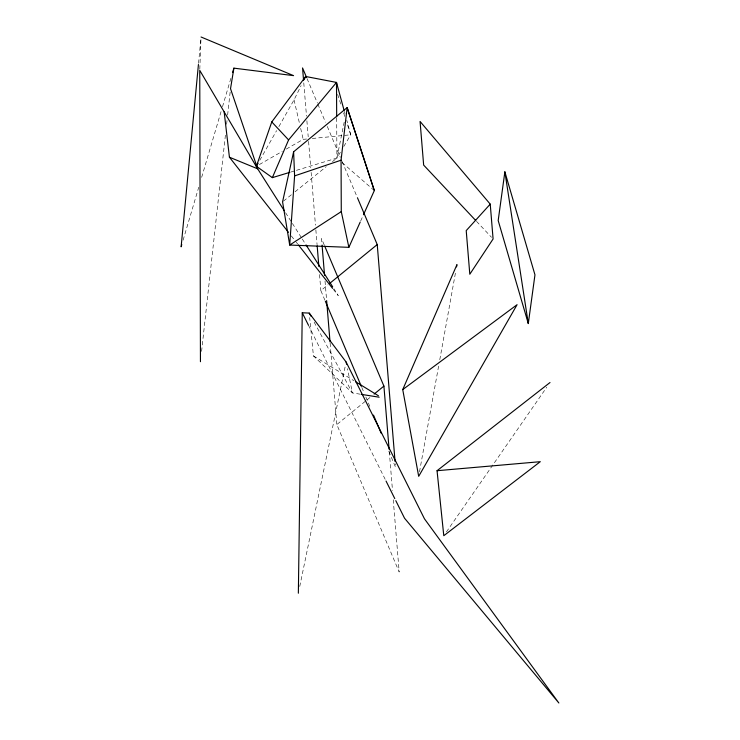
<?xml version="1.0" encoding="UTF-8"?>
<svg xmlns="http://www.w3.org/2000/svg" width="740" height="740" viewBox="0 0 740 740"><rect width="100%" height="100%" fill="white"/><g stroke="black" fill="none" stroke-linecap="round" stroke-linejoin="round"><path stroke-width="0.56" stroke-dasharray="3.7 2.78" d="M199.8 69.227L200.956 39.303M198.542 63.372L200.827 39.294M201.585 351.389L225.478 134.578M226.616 124.246L227.115 119.658M227.624 115.07L230.149 92.13M419.506 471.815L438.95 364.256M439.773 359.723L455.729 271.414M332.454 161.662L336.913 158.073L344.193 122.192M299.746 586.45L345.414 365.403M183.095 240.195L198.727 187.257M201.65 177.332L221.195 111.157M222.5 106.745L231.287 76.969M360.657 221.056L363.007 215.803M278.869 126.633L294.039 99.882L301.115 85.636M259.759 160.321L276.621 130.601M296.425 170.348L336.913 158.073L340.363 152.255M343.822 146.437L350.732 134.791L346.792 120.306M446.414 531.921L546.731 387.261M324.897 300.19L320.855 290.617L328.014 284.771M393.255 499.731L399.193 572.038L336.829 424.557L366.143 400.608M367.031 399.887L370.583 396.982M283.466 201.123L291.486 194.666M295.047 191.799L326.22 166.685M259.379 164.548L282.292 151.367M286.278 149.082L303.206 139.342L306.601 139.018M290.95 172.013L295.325 170.681M312.262 138.472L350.732 134.791L346.838 122.785M360.232 394.189L352.434 392.949L313.436 355.903L309.681 317.589M313.436 355.903L353.803 380.656M342.13 162.606L373.45 189.819M476.523 221.353L491.517 237.309M291.31 235.912L295.575 241.342M296.287 242.239L297.711 244.052M333.287 289.285L338.263 295.621L333.925 288.794M285.557 212.704L291.764 222.463M292.383 223.434L301.68 238.067M302.299 239.048L305.398 243.923M314.158 322.187L352.434 392.949L347.467 368.65M308.423 325.156L385.522 480.01M307.045 78.579L317.395 103.054M317.839 104.118L325.489 122.202M327.293 126.457L340.335 157.315M342.139 161.57L356.985 196.683M324.231 244.977L321.539 238.613L322.104 245.495M361.795 387.436L364.043 392.755M365.847 397.01L370.342 407.657M388.796 451.28L395.539 467.236L395.262 463.795M337.625 94.387L341.168 105.311M343.647 112.952L345.062 117.327M344.368 111.398L344.979 113.627M294.039 99.882L299.644 123.996M300.662 128.381L303.206 139.342M389.286 451.52L392.496 490.546M325.026 281.08L326.543 299.441M330.123 343.055L336.829 424.557M303.77 82.862L306.508 116.152M306.887 120.74L308.21 136.808M308.58 141.396L310.754 167.795M311.133 172.392L315.471 225.191M315.851 229.779L317.081 244.7M319.532 274.549L320.855 290.617M336.691 117.956L336.913 158.073"/><path stroke-width="1.11" d="M298.35 593.221L302.262 312.77L309.237 313.085L346.117 362.017L424.473 518.832L558.866 703L404.539 518.213L395.798 500.656M363.479 214.748L374.32 190.578L347.143 107.615L293.614 151.802L294.603 175.898L289.701 245.051L348.873 247.336L360.186 222.111M198.431 64.519L181.133 246.818L181.79 244.607M348.873 247.336L341.279 211.612L341.066 160.201L347.143 107.615L374.32 190.578M504.865 171.837L498.187 220.548L528.295 323.565L534.965 274.845L504.865 171.837L528.295 323.565M201.049 37L293.567 75.637L233.896 68.145L230.529 88.689L257.659 168.812L284.317 210.752M456.552 266.881L456.959 264.615L402.736 389.592L418.692 476.347L517.084 304.686L402.736 389.592M293.614 151.802L282.578 201.835L289.701 245.051L341.279 211.612M232.591 72.557L233.896 68.145M289.858 172.337L272.348 177.646L256.392 166.269L271.784 121.924L305.666 76.479L336.496 82.427L344.063 110.279M272.348 177.646L288.591 139.925L336.496 82.427L336.644 84.6M304.149 79.532L305.666 76.479M256.392 166.269L258.075 163.29M490.232 204.138L466.219 230.612L469.808 274.235L493.09 238.983L490.232 204.138L420.07 121.462L423.65 165.085L475.737 220.511M329.8 283.309L377.233 244.561L357.439 197.746M374.135 394.078L383.912 386.095L324.684 246.041M437.044 470.714L540.293 461.686L443.787 535.705L437.044 470.714L550.005 382.534M294.603 175.898L341.066 160.201M361.342 394.365L379.148 397.204M224.165 111.888L229.419 157.204L257.659 168.812L199.754 70.374L200.447 361.712M355.774 381.868L378.418 395.752M271.784 121.924L288.591 139.925M229.419 157.204L288.461 232.295M298.424 244.959L332.575 288.387M306.018 244.894L332.686 286.843M309.237 313.085L310.883 316.119M302.262 312.77L308.423 325.156M386.039 481.046L394.772 498.594M306.591 77.515L302.549 67.941L303.585 80.567M325.35 301.254L361.342 386.373M373.496 415.103L381.146 433.187M346.117 362.017L346.57 364.228M377.233 244.561L395.068 461.501M383.912 386.095L389.101 449.226M322.104 245.495L324.555 275.336M326.636 300.588L330.031 341.908M317.173 245.846L318.866 266.511M336.496 82.427L336.682 116.809"/></g></svg>
